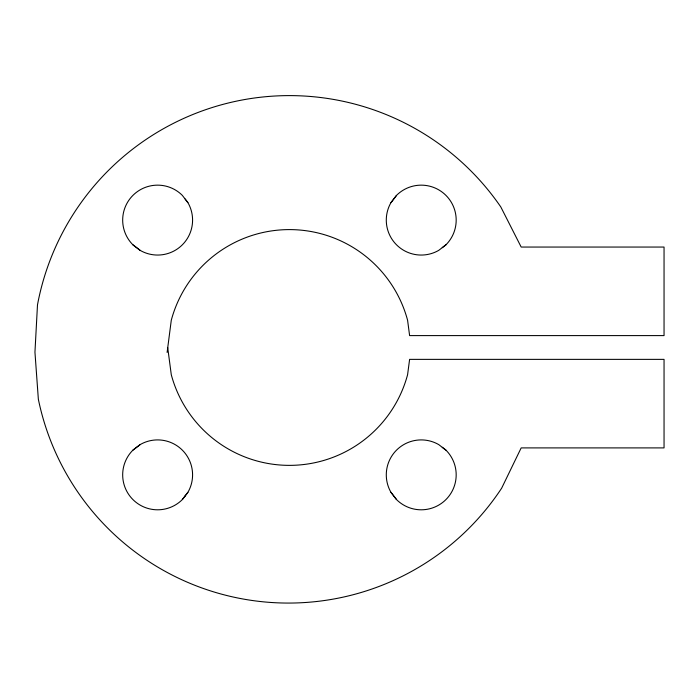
<?xml version="1.0" encoding="UTF-8"?>
<svg xmlns="http://www.w3.org/2000/svg" width="699" height="699" viewBox="0 0 699 699"><rect width="100%" height="100%" fill="white"/><g stroke="black" fill="none" stroke-linecap="round" stroke-linejoin="round"><path stroke-width="1.05" d="M167.113 352.453L171.281 320.247A122.325 122.325 0 0 1 407.587 320.247L409.605 335.599L664.05 335.599L664.05 247.053L521.174 247.053L500.834 207A256.297 256.297 0 0 0 37.484 304.886L34.95 352.174L38.349 399.234A255.318 255.318 0 0 0 501.655 488.173L521.174 447.902L664.05 447.902L664.05 359.365L409.605 359.365L407.587 374.716A122.325 122.325 0 0 1 171.281 374.716L167.69 347.482M185.121 495.949L187.9 492.332A34.95 34.95 0 0 0 140.158 444.59L132.915 450.139A34.95 34.95 0 0 0 132.915 499.567A34.95 34.95 0 0 0 182.343 499.567L187.9 492.332M390.968 202.631L396.516 195.388A34.95 34.95 0 0 1 445.945 195.388A34.95 34.95 0 0 1 445.945 244.816L438.71 250.373A34.95 34.95 0 0 1 390.968 202.631L396.516 195.388M182.343 499.567L185.174 495.871M132.915 450.139L136.532 447.369M136.419 447.456L140.158 444.59M442.249 247.647L445.945 244.816M132.915 244.816L140.158 250.373A34.95 34.95 0 0 0 187.9 202.631L182.343 195.388A34.95 34.95 0 0 0 132.915 195.388A34.95 34.95 0 0 0 132.915 244.816L140.158 250.373M445.945 450.139L438.71 444.59A34.95 34.95 0 0 0 390.968 492.332L396.516 499.567A34.95 34.95 0 0 0 445.945 499.567A34.95 34.95 0 0 0 445.945 450.139L442.249 447.308M390.968 492.332L396.516 499.567M187.9 202.631L185.121 199.005"/></g></svg>
